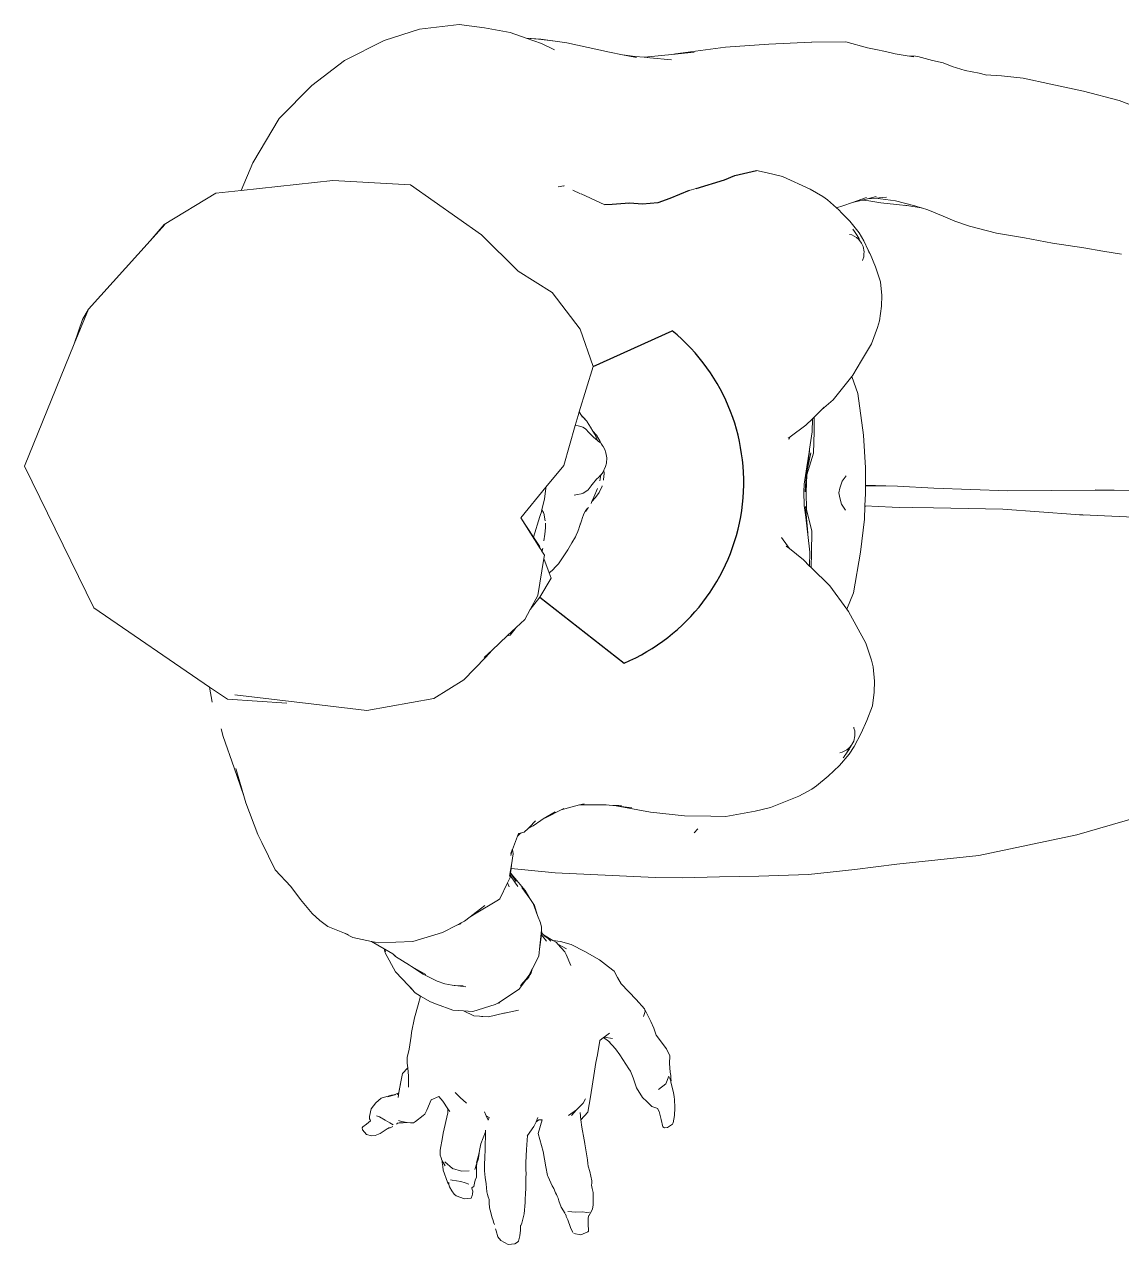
# Model space of a CAD drawing. Header units: millimetres. Extents: x 1029 to 1042.4, y 847.5 to 858.9.
# Drawn here: x 1034.8525 to 1035.1875, y 852.543 to 852.9157 of the extents above; entities that cross this region are included whole.
import ezdxf

# ---------------------------------------------------------------- set-up
doc = ezdxf.new("R2010")
doc.units = ezdxf.units.MM
doc.layers.add('Mobiliario TöjiNN', color=7, linetype='Continuous')

msp = doc.modelspace()

# ---------------------------------------------------------------- linework, layer by layer
at = {"layer": 'Mobiliario TöjiNN', "lineweight": 15}
for p, q in [((1034.97314, 852.91419), (1034.96235, 852.91076)), ((1034.98532, 852.91568), (1034.97314, 852.91419)), ((1034.99305, 852.91458), (1034.98532, 852.91568)), ((1035.00081, 852.91319), (1034.99305, 852.91458)), ((1035.00571, 852.9115), (1035.00081, 852.91319)), ((1034.96235, 852.91076), (1034.95023, 852.90466)), ((1035.00953, 852.91116), (1035.00571, 852.9115)), ((1035.00571, 852.9115), (1035.01037, 852.90989)), ((1035.01018, 852.91122), (1035.00571, 852.9115)), ((1035.01387, 852.91061), (1035.00953, 852.91116)), ((1035.01018, 852.91122), (1035.01814, 852.91003)), ((1035.01037, 852.90989), (1035.01438, 852.90793)), ((1035.01814, 852.91003), (1035.03112, 852.90721)), ((1035.06655, 852.9087), (1035.07979, 852.9096)), ((1035.07979, 852.9096), (1035.09288, 852.91022)), ((1035.0929, 852.91022), (1035.1033, 852.91033)), ((1035.10988, 852.90857), (1035.1033, 852.91033)), ((1035.03515, 852.9064), (1035.03112, 852.90721)), ((1035.03515, 852.9064), (1035.03898, 852.90591)), ((1035.03945, 852.90554), (1035.03515, 852.9064)), ((1035.03898, 852.90591), (1035.04175, 852.90566)), ((1035.04285, 852.90575), (1035.04175, 852.90566)), ((1035.04175, 852.90566), (1035.0435, 852.9055)), ((1035.04285, 852.90575), (1035.0502, 852.90648)), ((1035.05009, 852.90484), (1035.0435, 852.9055)), ((1035.0502, 852.90648), (1035.05706, 852.90716)), ((1035.0502, 852.90648), (1035.05129, 852.90671)), ((1035.05129, 852.90671), (1035.06655, 852.9087)), ((1035.10988, 852.90857), (1035.11248, 852.90801)), ((1035.11248, 852.90801), (1035.11542, 852.90736)), ((1035.11542, 852.90736), (1035.11838, 852.90672)), ((1035.11838, 852.90672), (1035.12204, 852.9061)), ((1035.1246, 852.90596), (1035.12204, 852.9061)), ((1035.12204, 852.9061), (1035.12412, 852.90575)), ((1035.1246, 852.90596), (1035.12533, 852.90587)), ((1035.1298, 852.90463), (1035.12533, 852.90587)), ((1034.94025, 852.897), (1034.95023, 852.90466)), ((1035.13298, 852.90391), (1035.1298, 852.90463)), ((1035.13579, 852.90279), (1035.13298, 852.90391)), ((1035.13971, 852.90165), (1035.13579, 852.90279)), ((1035.14398, 852.90076), (1035.13971, 852.90165)), ((1035.14597, 852.90026), (1035.14398, 852.90076)), ((1035.15079, 852.89997), (1035.14597, 852.90026)), ((1035.14613, 852.90022), (1035.14597, 852.90026)), ((1035.15079, 852.89997), (1035.1574, 852.89922)), ((1035.1574, 852.89922), (1035.16593, 852.89745)), ((1034.93028, 852.8869), (1034.94025, 852.897)), ((1035.16593, 852.89745), (1035.17582, 852.89526)), ((1035.17582, 852.89526), (1035.18676, 852.89246)), ((1035.18676, 852.89246), (1035.19848, 852.88796)), ((1034.92228, 852.87335), (1034.93028, 852.8869)), ((1034.92228, 852.87335), (1034.91867, 852.86496)), ((1034.94674, 852.86802), (1034.91867, 852.86496)), ((1034.94674, 852.86802), (1034.97039, 852.86663)), ((1035.07601, 852.87106), (1035.07929, 852.87034)), ((1035.07929, 852.87034), (1035.08394, 852.86926)), ((1035.09243, 852.86539), (1035.08394, 852.86926)), ((1034.91867, 852.86496), (1034.91103, 852.86413)), ((1034.97039, 852.86663), (1034.99204, 852.85136)), ((1035.01549, 852.86603), (1035.01722, 852.86634)), ((1035.01722, 852.86634), (1035.01729, 852.86627)), ((1035.02231, 852.86398), (1035.02002, 852.86503)), ((1035.05759, 852.86557), (1035.05551, 852.86497)), ((1035.09243, 852.86539), (1035.09629, 852.86314)), ((1034.89519, 852.85455), (1034.91103, 852.86413)), ((1035.02976, 852.86057), (1035.02248, 852.8639)), ((1035.0373, 852.86106), (1035.03709, 852.861)), ((1035.09771, 852.86213), (1035.09629, 852.86314)), ((1035.09771, 852.86213), (1035.10047, 852.85963)), ((1035.10532, 852.86131), (1035.10238, 852.86029)), ((1035.10965, 852.86279), (1035.10532, 852.86131)), ((1035.10532, 852.86131), (1035.10825, 852.86202)), ((1035.10825, 852.86202), (1035.10993, 852.86243)), ((1035.11029, 852.8618), (1035.10825, 852.86202)), ((1035.10993, 852.86243), (1035.11262, 852.86309)), ((1035.11241, 852.86265), (1035.10993, 852.86243)), ((1035.11404, 852.86123), (1035.11029, 852.8618)), ((1035.11574, 852.86296), (1035.11241, 852.86265)), ((1035.11852, 852.86184), (1035.11241, 852.86265)), ((1035.11404, 852.86123), (1035.11876, 852.86066)), ((1035.11852, 852.86184), (1035.12434, 852.86029)), ((1035.11876, 852.86066), (1035.12251, 852.8603)), ((1035.10047, 852.85963), (1035.10238, 852.86029)), ((1035.10047, 852.85963), (1035.10115, 852.85901)), ((1035.10213, 852.85802), (1035.10115, 852.85901)), ((1035.10449, 852.85562), (1035.10213, 852.85802)), ((1035.1213, 852.8605), (1035.12251, 852.8603)), ((1035.12251, 852.8603), (1035.1263, 852.85965)), ((1035.12434, 852.86029), (1035.1263, 852.85965)), ((1035.1263, 852.85965), (1035.12643, 852.85962)), ((1035.12643, 852.85962), (1035.12835, 852.859)), ((1035.12835, 852.859), (1035.133, 852.85712)), ((1035.133, 852.85712), (1035.13661, 852.85562)), ((1034.89519, 852.85455), (1034.8909, 852.84954)), ((1034.89542, 852.85453), (1034.8909, 852.84954)), ((1035.10449, 852.85562), (1035.10735, 852.85197)), ((1035.10568, 852.85288), (1035.1055, 852.85312)), ((1035.13661, 852.85562), (1035.14103, 852.85405)), ((1035.14103, 852.85405), (1035.14935, 852.85192)), ((1034.8909, 852.84954), (1034.87207, 852.8287)), ((1034.99204, 852.85136), (1035.0033, 852.84029)), ((1035.10445, 852.85151), (1035.10516, 852.85136)), ((1035.10653, 852.85055), (1035.10516, 852.85136)), ((1035.10568, 852.85288), (1035.1058, 852.85273)), ((1035.10675, 852.85118), (1035.1058, 852.85273)), ((1035.10653, 852.85055), (1035.10724, 852.84995)), ((1035.10739, 852.85016), (1035.10675, 852.85118)), ((1035.10724, 852.84995), (1035.10806, 852.84888)), ((1035.10735, 852.85197), (1035.10879, 852.8496)), ((1035.10746, 852.85002), (1035.10743, 852.85006)), ((1035.10879, 852.8496), (1035.11009, 852.84675)), ((1035.14935, 852.85192), (1035.15359, 852.85119)), ((1035.15783, 852.85047), (1035.15359, 852.85119)), ((1035.15783, 852.85047), (1035.16213, 852.84968)), ((1035.16213, 852.84968), (1035.16644, 852.8489)), ((1035.10806, 852.84888), (1035.10859, 852.84781)), ((1035.10859, 852.84781), (1035.10887, 852.84622)), ((1035.10887, 852.84622), (1035.10884, 852.84558)), ((1035.11009, 852.84675), (1035.11076, 852.84558)), ((1035.11009, 852.84675), (1035.11057, 852.84569)), ((1035.16644, 852.8489), (1035.17122, 852.84814)), ((1035.17122, 852.84814), (1035.17602, 852.8474)), ((1035.17602, 852.8474), (1035.18173, 852.8464)), ((1035.18173, 852.8464), (1035.18748, 852.84546)), ((1035.10842, 852.84356), (1035.10848, 852.84389)), ((1035.10848, 852.84389), (1035.10878, 852.84465)), ((1035.10878, 852.84465), (1035.10884, 852.84558)), ((1035.11076, 852.84558), (1035.11236, 852.8416)), ((1035.0033, 852.84029), (1035.0137, 852.8338)), ((1035.11236, 852.8416), (1035.11385, 852.83709)), ((1035.11385, 852.83709), (1035.11428, 852.83285)), ((1035.0137, 852.8338), (1035.02218, 852.82255)), ((1035.11428, 852.83285), (1035.1142, 852.82957)), ((1034.87207, 852.8287), (1034.86777, 852.81813)), ((1034.87033, 852.8255), (1034.87207, 852.8287)), ((1035.1142, 852.82957), (1035.1136, 852.82516)), ((1034.87033, 852.8255), (1034.86777, 852.81813)), ((1035.1136, 852.82516), (1035.11302, 852.82308)), ((1035.02218, 852.82255), (1035.02613, 852.81121)), ((1035.11302, 852.82308), (1035.11117, 852.81807)), ((1034.86777, 852.81813), (1034.85255, 852.78076)), ((1035.11117, 852.81807), (1035.10805, 852.813)), ((1035.10805, 852.813), (1035.10547, 852.80852)), ((1035.02613, 852.81121), (1035.02193, 852.79737)), ((1035.10547, 852.80852), (1035.10513, 852.8081)), ((1035.10513, 852.8081), (1035.09944, 852.80098)), ((1035.10696, 852.80291), (1035.10513, 852.8081)), ((1035.09944, 852.80098), (1035.09584, 852.79792)), ((1035.10867, 852.79025), (1035.10696, 852.80291)), ((1035.02193, 852.79737), (1035.02157, 852.79619)), ((1035.02193, 852.79737), (1035.02261, 852.79627)), ((1035.09584, 852.79792), (1035.09361, 852.79571)), ((1035.09667, 852.79875), (1035.09584, 852.79792)), ((1035.02157, 852.79619), (1035.02072, 852.79321)), ((1035.02333, 852.79555), (1035.02261, 852.79627)), ((1035.02261, 852.79627), (1035.02266, 852.79619)), ((1035.02266, 852.79619), (1035.02295, 852.79583)), ((1035.02266, 852.79619), (1035.02297, 852.79568)), ((1035.02422, 852.7945), (1035.02333, 852.79555)), ((1035.02422, 852.7945), (1035.02348, 852.79534)), ((1035.02422, 852.7945), (1035.02438, 852.79432)), ((1035.02536, 852.79267), (1035.02438, 852.79432)), ((1035.0931, 852.7952), (1035.09111, 852.79323)), ((1035.0931, 852.7952), (1035.09303, 852.79126)), ((1035.09361, 852.79571), (1035.0931, 852.7952)), ((1035.09361, 852.79571), (1035.09361, 852.79133)), ((1035.02072, 852.79321), (1035.0172, 852.78093)), ((1035.02075, 852.7932), (1035.02072, 852.79321)), ((1035.02157, 852.79311), (1035.02075, 852.7932)), ((1035.02238, 852.79282), (1035.02157, 852.79311)), ((1035.02304, 852.7927), (1035.02238, 852.79282)), ((1035.02384, 852.79211), (1035.02304, 852.7927)), ((1035.02384, 852.79211), (1035.02497, 852.79097)), ((1035.02627, 852.78965), (1035.02497, 852.79097)), ((1035.02536, 852.79267), (1035.02609, 852.79143)), ((1035.02674, 852.79036), (1035.02609, 852.79143)), ((1035.02609, 852.79143), (1035.02721, 852.79019)), ((1035.02751, 852.78863), (1035.02674, 852.79036)), ((1035.02721, 852.79019), (1035.02834, 852.78829)), ((1035.09111, 852.79323), (1035.08629, 852.78967)), ((1035.09227, 852.78599), (1035.09303, 852.79126)), ((1035.09361, 852.79133), (1035.09347, 852.78469)), ((1035.10929, 852.78021), (1035.10867, 852.79025)), ((1035.0269, 852.78915), (1035.02627, 852.78965)), ((1035.0269, 852.78915), (1035.02751, 852.78863)), ((1035.02751, 852.78863), (1035.02775, 852.78843)), ((1035.02846, 852.78787), (1035.02775, 852.78843)), ((1035.02834, 852.78829), (1035.02846, 852.78787)), ((1035.02851, 852.78783), (1035.02846, 852.78787)), ((1035.02851, 852.78783), (1035.02876, 852.78752)), ((1035.02851, 852.78783), (1035.02893, 852.78721)), ((1035.02876, 852.78752), (1035.02893, 852.78721)), ((1035.02893, 852.78721), (1035.02926, 852.78671)), ((1035.02973, 852.78589), (1035.02926, 852.78671)), ((1035.08629, 852.78967), (1035.08574, 852.78926)), ((1035.08629, 852.78967), (1035.08594, 852.78889)), ((1035.09213, 852.78503), (1035.09227, 852.78599)), ((1035.09223, 852.78539), (1035.09227, 852.78599)), ((1035.02973, 852.78589), (1035.03006, 852.78481)), ((1035.03006, 852.78481), (1035.03037, 852.78327)), ((1035.03037, 852.78327), (1035.0302, 852.7817)), ((1035.09213, 852.78503), (1035.0914, 852.78057)), ((1035.09142, 852.77809), (1035.09347, 852.78469)), ((1035.09151, 852.77968), (1035.09223, 852.78539)), ((1035.09267, 852.78485), (1035.09157, 852.77994)), ((1034.85255, 852.78076), (1034.87372, 852.73753)), ((1035.0172, 852.78093), (1035.01174, 852.77429)), ((1035.02857, 852.77813), (1035.02916, 852.77879)), ((1035.02916, 852.77879), (1035.02947, 852.77949)), ((1035.02947, 852.77949), (1035.02958, 852.77975)), ((1035.02952, 852.77851), (1035.02947, 852.77949)), ((1035.02958, 852.77975), (1035.02998, 852.78061)), ((1035.0302, 852.7817), (1035.02998, 852.78061)), ((1035.09058, 852.77529), (1035.0914, 852.78057)), ((1035.09121, 852.77728), (1035.09151, 852.77968)), ((1035.09156, 852.77988), (1035.09151, 852.77968)), ((1035.09156, 852.77988), (1035.09157, 852.77994)), ((1035.10928, 852.77493), (1035.10929, 852.78021)), ((1035.02469, 852.77351), (1035.02585, 852.77513)), ((1035.0257, 852.77495), (1035.02585, 852.77513)), ((1035.02585, 852.77513), (1035.02721, 852.77675)), ((1035.02787, 852.77739), (1035.02721, 852.77675)), ((1035.02855, 852.7781), (1035.02787, 852.77739)), ((1035.02821, 852.77623), (1035.02855, 852.7781)), ((1035.02857, 852.77813), (1035.02855, 852.7781)), ((1035.02936, 852.77664), (1035.0293, 852.77644)), ((1035.02952, 852.77851), (1035.02936, 852.77664)), ((1035.09046, 852.7729), (1035.09058, 852.77529)), ((1035.09086, 852.77287), (1035.09102, 852.77488)), ((1035.09102, 852.77488), (1035.09098, 852.77287)), ((1035.09102, 852.77488), (1035.09121, 852.77728)), ((1035.09118, 852.77284), (1035.09142, 852.77809)), ((1035.10152, 852.77402), (1035.10222, 852.77615)), ((1035.10222, 852.77615), (1035.10341, 852.77776)), ((1035.10928, 852.77493), (1035.11554, 852.77472)), ((1035.10928, 852.77479), (1035.10928, 852.77493)), ((1035.01174, 852.77429), (1035.00409, 852.76498)), ((1035.01135, 852.77076), (1035.01171, 852.77398)), ((1035.01171, 852.77398), (1035.01174, 852.77429)), ((1035.0209, 852.77198), (1035.02037, 852.77191)), ((1035.02141, 852.77211), (1035.0209, 852.77198)), ((1035.02252, 852.77231), (1035.02141, 852.77211)), ((1035.02252, 852.77231), (1035.0231, 852.77255)), ((1035.02395, 852.77298), (1035.0231, 852.77255)), ((1035.02395, 852.77298), (1035.02469, 852.77351)), ((1035.02577, 852.76996), (1035.02634, 852.77128)), ((1035.02688, 852.77117), (1035.02577, 852.76996)), ((1035.02634, 852.77128), (1035.02749, 852.7739)), ((1035.02802, 852.7727), (1035.02688, 852.77117)), ((1035.02896, 852.77466), (1035.02802, 852.7727)), ((1035.02896, 852.77472), (1035.02896, 852.77466)), ((1035.09046, 852.7729), (1035.09058, 852.7687)), ((1035.09135, 852.76756), (1035.09125, 852.77281)), ((1035.10152, 852.77402), (1035.10119, 852.77257)), ((1035.10119, 852.77257), (1035.10146, 852.77111)), ((1035.10203, 852.76912), (1035.10146, 852.77111)), ((1035.10913, 852.76861), (1035.10927, 852.77239)), ((1035.10927, 852.77239), (1035.10928, 852.77479)), ((1035.11554, 852.77472), (1035.10928, 852.77479)), ((1035.11554, 852.77472), (1035.11913, 852.77461)), ((1035.11913, 852.77461), (1035.13014, 852.77406)), ((1035.13014, 852.77406), (1035.15273, 852.77319)), ((1035.15273, 852.77319), (1035.17965, 852.77341)), ((1035.17944, 852.77357), (1035.18527, 852.77346)), ((1035.18527, 852.77346), (1035.17965, 852.77341)), ((1035.18527, 852.77346), (1035.21164, 852.77299)), ((1035.01051, 852.76738), (1035.01041, 852.76695)), ((1035.01135, 852.77076), (1035.01051, 852.76738)), ((1035.01099, 852.76664), (1035.01051, 852.76738)), ((1035.02394, 852.76735), (1035.02355, 852.76654)), ((1035.02424, 852.76772), (1035.02374, 852.76686)), ((1035.0239, 852.76705), (1035.02459, 852.76796)), ((1035.02473, 852.76815), (1035.02459, 852.76796)), ((1035.02552, 852.76937), (1035.02577, 852.76996)), ((1035.09058, 852.7687), (1035.09108, 852.76515)), ((1035.09172, 852.76031), (1035.09104, 852.76846)), ((1035.09298, 852.76089), (1035.09135, 852.76756)), ((1035.10203, 852.76912), (1035.1032, 852.76728)), ((1035.10208, 852.76895), (1035.10203, 852.76912)), ((1035.10898, 852.76457), (1035.10913, 852.76855)), ((1035.10913, 852.76861), (1035.1175, 852.76819)), ((1035.10913, 852.76855), (1035.10913, 852.76861)), ((1035.10913, 852.76855), (1035.10945, 852.76851)), ((1035.1175, 852.76819), (1035.13012, 852.76803)), ((1035.1175, 852.76819), (1035.11972, 852.76808)), ((1035.15127, 852.76764), (1035.13012, 852.76803)), ((1035.17342, 852.76596), (1035.15127, 852.76764)), ((1035.00794, 852.75909), (1035.00409, 852.76498)), ((1035.00409, 852.76498), (1035.01003, 852.75559)), ((1035.00794, 852.75909), (1035.00992, 852.76536)), ((1035.00992, 852.76536), (1035.01012, 852.766)), ((1035.01012, 852.766), (1035.01027, 852.76647)), ((1035.01027, 852.76647), (1035.01037, 852.76678)), ((1035.01041, 852.76695), (1035.01037, 852.76678)), ((1035.01112, 852.76644), (1035.01103, 852.76658)), ((1035.01112, 852.76644), (1035.01157, 852.76407)), ((1035.01157, 852.76407), (1035.01156, 852.76405)), ((1035.01156, 852.76405), (1035.01156, 852.76402)), ((1035.02226, 852.76315), (1035.02258, 852.76407)), ((1035.02292, 852.76507), (1035.02258, 852.76407)), ((1035.02323, 852.76588), (1035.02292, 852.76507)), ((1035.02361, 852.76685), (1035.02323, 852.76588)), ((1035.02355, 852.76654), (1035.02323, 852.76588)), ((1035.02374, 852.76686), (1035.02355, 852.76654)), ((1035.0239, 852.76705), (1035.02374, 852.76686)), ((1035.09108, 852.76515), (1035.09165, 852.76069)), ((1035.10775, 852.75449), (1035.10898, 852.76457)), ((1035.20476, 852.76461), (1035.17342, 852.76596)), ((1035.17581, 852.76578), (1035.17342, 852.76596)), ((1035.01114, 852.75795), (1035.01144, 852.75999)), ((1035.01146, 852.76001), (1035.01165, 852.76194)), ((1035.01165, 852.76194), (1035.0116, 852.76336)), ((1035.02102, 852.75966), (1035.02154, 852.76083)), ((1035.0218, 852.76164), (1035.02154, 852.76083)), ((1035.0218, 852.76164), (1035.02159, 852.76107)), ((1035.02192, 852.76198), (1035.0218, 852.76164)), ((1035.02203, 852.76232), (1035.02192, 852.76198)), ((1035.02218, 852.76291), (1035.02203, 852.76232)), ((1035.02223, 852.76302), (1035.02218, 852.76291)), ((1035.02223, 852.76302), (1035.02226, 852.76315)), ((1035.09174, 852.75985), (1035.09165, 852.76069)), ((1035.09174, 852.75985), (1035.09172, 852.76031)), ((1035.09298, 852.76089), (1035.09286, 852.75424)), ((1035.00976, 852.75633), (1035.00794, 852.75909)), ((1035.01003, 852.75559), (1035.00976, 852.75633)), ((1035.0197, 852.75734), (1035.01841, 852.75522)), ((1035.02078, 852.75917), (1035.0197, 852.75734)), ((1035.02078, 852.75917), (1035.02102, 852.75966)), ((1035.08551, 852.7564), (1035.0837, 852.75898)), ((1035.08512, 852.75635), (1035.08608, 852.75558)), ((1035.08534, 852.75683), (1035.08551, 852.7564)), ((1035.08608, 852.75558), (1035.08551, 852.7564)), ((1035.09229, 852.75444), (1035.09174, 852.75985)), ((1035.01114, 852.75257), (1035.00932, 852.74128)), ((1035.01003, 852.75559), (1035.01031, 852.75515)), ((1035.01031, 852.75515), (1035.01045, 852.75492)), ((1035.01045, 852.75492), (1035.01053, 852.75479)), ((1035.01053, 852.75479), (1035.0113, 852.75358)), ((1035.0113, 852.75358), (1035.01114, 852.75257)), ((1035.01277, 852.74814), (1035.01114, 852.75257)), ((1035.01663, 852.75248), (1035.01622, 852.75182)), ((1035.01663, 852.75248), (1035.01745, 852.75363)), ((1035.01745, 852.75363), (1035.01841, 852.75522)), ((1035.08608, 852.75558), (1035.09034, 852.75215)), ((1035.09229, 852.75444), (1035.09225, 852.75026)), ((1035.09286, 852.75424), (1035.09268, 852.74983)), ((1035.10564, 852.74207), (1035.10775, 852.75449)), ((1035.01367, 852.74891), (1035.01277, 852.74814)), ((1035.01492, 852.75018), (1035.01367, 852.74891)), ((1035.01556, 852.75097), (1035.01492, 852.75018)), ((1035.01622, 852.75182), (1035.01556, 852.75097)), ((1035.09225, 852.75026), (1035.09034, 852.75215)), ((1035.09268, 852.74983), (1035.09225, 852.75026)), ((1035.09838, 852.74417), (1035.09268, 852.74983)), ((1035.00994, 852.74079), (1035.01337, 852.74652)), ((1035.01337, 852.74652), (1035.01277, 852.74814)), ((1035.00932, 852.74128), (1035.00694, 852.73693)), ((1035.09838, 852.74417), (1035.10363, 852.73703)), ((1035.10363, 852.73703), (1035.10564, 852.74207)), ((1034.87372, 852.73753), (1034.9091, 852.71329)), ((1035.00694, 852.73693), (1035.00994, 852.74079)), ((1035.00527, 852.73389), (1035.00271, 852.73148)), ((1035.00694, 852.73693), (1035.00527, 852.73389)), ((1035.10363, 852.73703), (1035.10412, 852.73637)), ((1035.10946, 852.72665), (1035.10412, 852.73637)), ((1035.00271, 852.73148), (1034.99995, 852.72889)), ((1035.00088, 852.72912), (1035.00271, 852.73148)), ((1034.99995, 852.72889), (1034.99537, 852.72459)), ((1034.99995, 852.72889), (1035.00088, 852.72912)), ((1035.10946, 852.72665), (1035.11111, 852.72152)), ((1034.99537, 852.72459), (1034.99292, 852.72229)), ((1034.99537, 852.72459), (1034.99333, 852.72235)), ((1034.9867, 852.7155), (1034.99333, 852.72235)), ((1035.11111, 852.72152), (1035.11161, 852.71945)), ((1035.11161, 852.71945), (1035.11205, 852.71505)), ((1034.9867, 852.7155), (1034.97749, 852.70983)), ((1034.9091, 852.71329), (1034.90991, 852.70871)), ((1034.9091, 852.71329), (1034.9145, 852.70958)), ((1035.11201, 852.71171), (1035.11142, 852.70752)), ((1035.11205, 852.71505), (1035.11201, 852.71171)), ((1034.9145, 852.70958), (1034.93262, 852.70837)), ((1034.91676, 852.71093), (1034.94266, 852.70784)), ((1034.94266, 852.70784), (1034.95706, 852.70611)), ((1034.95706, 852.70611), (1034.97749, 852.70983)), ((1035.11142, 852.70752), (1035.10976, 852.70309)), ((1034.91263, 852.70053), (1034.9132, 852.69815)), ((1035.1058, 852.70071), (1035.10575, 852.70104)), ((1035.10607, 852.69993), (1035.1058, 852.70071)), ((1035.10976, 852.70309), (1035.10802, 852.69918)), ((1034.9132, 852.69815), (1034.91657, 852.68866)), ((1035.10576, 852.69679), (1035.10519, 852.69574)), ((1035.1061, 852.69836), (1035.10576, 852.69679)), ((1035.1059, 852.69515), (1035.10802, 852.69918)), ((1035.10609, 852.69899), (1035.10607, 852.69993)), ((1035.10609, 852.69899), (1035.1061, 852.69836)), ((1035.10437, 852.69283), (1035.10137, 852.68928)), ((1035.1022, 852.69336), (1035.10148, 852.69324)), ((1035.1022, 852.69336), (1035.10297, 852.69379)), ((1035.10278, 852.69205), (1035.1035, 852.69312)), ((1035.1036, 852.69412), (1035.10297, 852.69379)), ((1035.1035, 852.69312), (1035.10447, 852.69458)), ((1035.1035, 852.69312), (1035.10439, 852.69442)), ((1035.10433, 852.6947), (1035.1036, 852.69412)), ((1035.10505, 852.69557), (1035.10433, 852.6947)), ((1035.1059, 852.69515), (1035.10437, 852.69283)), ((1035.10455, 852.6947), (1035.10447, 852.69458)), ((1035.10455, 852.6947), (1035.10505, 852.69557)), ((1035.10519, 852.69574), (1035.10505, 852.69557)), ((1035.10137, 852.68928), (1035.09791, 852.6861)), ((1035.10248, 852.69168), (1035.10266, 852.69191)), ((1035.10278, 852.69205), (1035.10266, 852.69191)), ((1034.91657, 852.68866), (1034.91957, 852.68003)), ((1034.91708, 852.68844), (1034.91957, 852.68003)), ((1035.09791, 852.6861), (1035.09436, 852.68308)), ((1035.0929, 852.68212), (1035.08895, 852.67997)), ((1035.0929, 852.68212), (1035.09436, 852.68308)), ((1034.91957, 852.68003), (1034.92019, 852.67795)), ((1034.92019, 852.67795), (1034.92384, 852.66828)), ((1035.08034, 852.67647), (1035.08895, 852.67997)), ((1035.01458, 852.67519), (1035.01088, 852.673)), ((1035.01644, 852.67578), (1035.01202, 852.67356)), ((1035.02199, 852.67727), (1035.01644, 852.67578)), ((1035.01727, 852.6762), (1035.01644, 852.67578)), ((1035.02343, 852.67766), (1035.02199, 852.67727)), ((1035.02966, 852.67732), (1035.02199, 852.67727)), ((1035.03019, 852.67733), (1035.02966, 852.67732)), ((1035.02966, 852.67732), (1035.03111, 852.67726)), ((1035.03111, 852.67726), (1035.03478, 852.67712)), ((1035.03111, 852.67726), (1035.03319, 852.67701)), ((1035.03319, 852.67701), (1035.04363, 852.6751)), ((1035.03319, 852.67701), (1035.03794, 852.67642)), ((1035.05411, 852.67397), (1035.04363, 852.6751)), ((1035.07559, 852.67537), (1035.0667, 852.6738)), ((1035.08034, 852.67647), (1035.07559, 852.67537)), ((1035.17386, 852.66812), (1035.20656, 852.67769)), ((1035.00785, 852.67091), (1035.00635, 852.6701)), ((1035.00679, 852.6705), (1035.00635, 852.6701)), ((1035.00679, 852.6705), (1035.00855, 852.67244)), ((1035.00785, 852.67091), (1035.01016, 852.67257)), ((1035.01088, 852.673), (1035.01016, 852.67257)), ((1035.01202, 852.67356), (1035.01088, 852.673)), ((1035.06207, 852.67387), (1035.05411, 852.67397)), ((1035.0667, 852.6738), (1035.06207, 852.67387)), ((1034.925, 852.66577), (1034.92384, 852.66828)), ((1035.00307, 852.66776), (1035.00151, 852.66369)), ((1035.00307, 852.66776), (1035.00396, 852.6687)), ((1035.00335, 852.66851), (1035.00307, 852.66776)), ((1035.00396, 852.6687), (1035.00335, 852.66851)), ((1035.00512, 852.66899), (1035.00396, 852.6687)), ((1035.00396, 852.6687), (1035.00429, 852.66881)), ((1035.00635, 852.6701), (1035.00512, 852.66899)), ((1035.05813, 852.67001), (1035.05702, 852.66874)), ((1035.14392, 852.66184), (1035.17386, 852.66812)), ((1034.925, 852.66577), (1034.92911, 852.65743)), ((1035.00147, 852.66357), (1035.00106, 852.66248)), ((1035.00127, 852.66278), (1035.00147, 852.66357)), ((1035.00151, 852.66369), (1035.00147, 852.66357)), ((1035.00179, 852.66235), (1035.00151, 852.66369)), ((1035.00104, 852.66181), (1035.00127, 852.66278)), ((1035.00179, 852.66235), (1035.00123, 852.65897)), ((1035.14392, 852.66184), (1035.11887, 852.65922)), ((1034.92911, 852.65743), (1034.9339, 852.65235)), ((1035.00123, 852.65897), (1035.00066, 852.65554)), ((1035.00082, 852.65514), (1035.00088, 852.65575)), ((1035.00088, 852.65575), (1035.00089, 852.65587)), ((1035.00088, 852.65575), (1035.00116, 852.65533)), ((1035.00089, 852.65587), (1035.00095, 852.65641)), ((1035.00089, 852.65587), (1035.00116, 852.65533)), ((1035.00095, 852.65641), (1035.00096, 852.65653)), ((1035.00095, 852.65641), (1035.00266, 852.65391)), ((1035.00096, 852.65653), (1035.00111, 852.65784)), ((1035.00096, 852.65653), (1035.00103, 852.65644)), ((1035.00103, 852.65644), (1035.0017, 852.65561)), ((1035.00111, 852.65784), (1035.00123, 852.65897)), ((1035.00111, 852.65784), (1035.01454, 852.65654)), ((1035.0017, 852.65561), (1035.00238, 852.6548)), ((1035.02545, 852.65601), (1035.01454, 852.65654)), ((1035.0451, 852.65511), (1035.02545, 852.65601)), ((1035.07678, 852.65554), (1035.06471, 852.65532)), ((1035.09193, 852.65604), (1035.07678, 852.65554)), ((1035.10604, 852.65755), (1035.09193, 852.65604)), ((1035.11887, 852.65922), (1035.10604, 852.65755)), ((1034.93686, 852.64836), (1034.9339, 852.65235)), ((1034.99767, 852.64861), (1035.00005, 852.65354)), ((1035.00005, 852.65354), (1035.00082, 852.65514)), ((1035.00005, 852.65354), (1035.00055, 852.65231)), ((1035.00116, 852.65533), (1035.00317, 852.65233)), ((1035.00238, 852.6548), (1035.00539, 852.65116)), ((1035.00442, 852.65205), (1035.00683, 852.64866)), ((1035.05335, 852.65499), (1035.0451, 852.65511)), ((1035.06471, 852.65532), (1035.05335, 852.65499)), ((1034.93686, 852.64836), (1034.94038, 852.6441)), ((1034.99678, 852.64796), (1034.99755, 852.64846)), ((1034.99767, 852.64861), (1034.99755, 852.64846)), ((1035.00539, 852.65116), (1035.00683, 852.64866)), ((1035.00683, 852.64866), (1035.00786, 852.64721)), ((1034.99308, 852.64661), (1034.98915, 852.64354)), ((1034.99678, 852.64796), (1034.99044, 852.64418)), ((1035.00824, 852.6466), (1035.00786, 852.64721)), ((1035.00786, 852.64721), (1035.00923, 852.64353)), ((1035.00824, 852.6466), (1035.00923, 852.64353)), ((1034.94038, 852.6441), (1034.94274, 852.64197)), ((1034.94515, 852.64012), (1034.94274, 852.64197)), ((1034.98586, 852.64123), (1034.9846, 852.64057)), ((1034.98546, 852.6409), (1034.9846, 852.64057)), ((1034.98546, 852.6409), (1034.98586, 852.64123)), ((1034.98685, 852.64174), (1034.98586, 852.64123)), ((1034.98859, 852.6431), (1034.98685, 852.64174)), ((1034.98859, 852.6431), (1034.99044, 852.64418)), ((1034.98915, 852.64354), (1034.98859, 852.6431)), ((1034.99044, 852.64418), (1034.98915, 852.64354)), ((1035.00923, 852.64353), (1035.01006, 852.64128)), ((1035.01006, 852.64128), (1035.01038, 852.63994)), ((1034.94515, 852.64012), (1034.95023, 852.63816)), ((1034.95023, 852.63816), (1034.95281, 852.63676)), ((1034.95023, 852.63816), (1034.9514, 852.63771)), ((1034.98021, 852.6383), (1034.97117, 852.63562)), ((1034.9846, 852.64057), (1034.98021, 852.6383)), ((1035.00982, 852.63324), (1035.0104, 852.63902)), ((1035.01041, 852.63764), (1035.00982, 852.63324)), ((1035.01038, 852.63994), (1035.0104, 852.63902)), ((1035.0104, 852.63902), (1035.01047, 852.63815)), ((1035.01047, 852.6381), (1035.01041, 852.63764)), ((1035.01081, 852.63712), (1035.01041, 852.63764)), ((1035.01047, 852.63815), (1035.01047, 852.6381)), ((1035.01047, 852.6381), (1035.01105, 852.63756)), ((1035.01081, 852.63712), (1035.01191, 852.63565)), ((1035.01105, 852.63756), (1035.0115, 852.63715)), ((1035.01105, 852.63756), (1035.0139, 852.63587)), ((1035.0115, 852.63715), (1035.01244, 852.63646)), ((1034.95281, 852.63676), (1034.95848, 852.63562)), ((1034.95848, 852.63562), (1034.96074, 852.63517)), ((1034.95848, 852.63562), (1034.96239, 852.6333)), ((1034.96074, 852.63517), (1034.97117, 852.63562)), ((1034.96239, 852.6333), (1034.96259, 852.63251)), ((1034.96239, 852.6333), (1034.96254, 852.63321)), ((1034.96281, 852.63241), (1034.96254, 852.63321)), ((1034.96254, 852.63321), (1034.96497, 852.63177)), ((1035.00982, 852.63324), (1035.00969, 852.63217)), ((1035.01328, 852.63568), (1035.01244, 852.63646)), ((1035.01617, 852.63561), (1035.0139, 852.63587)), ((1035.0139, 852.63587), (1035.01497, 852.63523)), ((1035.01497, 852.63523), (1035.0154, 852.63477)), ((1035.01806, 852.63329), (1035.0154, 852.63477)), ((1035.0154, 852.63477), (1035.01755, 852.63246)), ((1035.01617, 852.63561), (1035.0195, 852.63461)), ((1035.0195, 852.63461), (1035.02362, 852.63252)), ((1034.96259, 852.63251), (1034.96266, 852.63209)), ((1034.96259, 852.63251), (1034.96269, 852.63214)), ((1034.96266, 852.63209), (1034.96579, 852.62634)), ((1034.96584, 852.63102), (1034.96497, 852.63177)), ((1034.96522, 852.63162), (1034.96497, 852.63177)), ((1034.96522, 852.63162), (1034.96566, 852.63137)), ((1034.96522, 852.63162), (1034.96574, 852.63122)), ((1034.97006, 852.62832), (1034.96584, 852.63102)), ((1035.00956, 852.63108), (1035.00757, 852.62717)), ((1035.00969, 852.63217), (1035.00956, 852.63108)), ((1035.01755, 852.63246), (1035.01798, 852.63157)), ((1035.01798, 852.63157), (1035.01934, 852.62824)), ((1035.02362, 852.63252), (1035.02809, 852.62996)), ((1035.03089, 852.62788), (1035.02809, 852.62996)), ((1034.96579, 852.62634), (1034.96982, 852.62209)), ((1034.9707, 852.62797), (1034.97006, 852.62832)), ((1034.97429, 852.62558), (1034.9707, 852.62797)), ((1034.97507, 852.62554), (1034.9707, 852.62797)), ((1035.0075, 852.62705), (1035.00655, 852.62517)), ((1035.00691, 852.62545), (1035.00723, 852.62599)), ((1035.00723, 852.62599), (1035.00757, 852.62717)), ((1035.00723, 852.62599), (1035.0075, 852.62705)), ((1035.00757, 852.62717), (1035.0075, 852.62705)), ((1035.03089, 852.62788), (1035.03254, 852.62655)), ((1035.03254, 852.62655), (1035.03363, 852.62462)), ((1034.96982, 852.62209), (1034.97182, 852.61988)), ((1034.96982, 852.62209), (1034.97079, 852.62107)), ((1034.97526, 852.62508), (1034.97429, 852.62558)), ((1034.9786, 852.62342), (1034.97526, 852.62508)), ((1034.9786, 852.62342), (1034.98088, 852.62269)), ((1034.9831, 852.62227), (1034.98088, 852.62269)), ((1034.98371, 852.62218), (1034.9831, 852.62227)), ((1034.98405, 852.62216), (1034.98371, 852.62218)), ((1034.98727, 852.62177), (1034.98405, 852.62216)), ((1034.98644, 852.62202), (1034.98405, 852.62216)), ((1035.00348, 852.62093), (1035.00565, 852.62378)), ((1035.00465, 852.62285), (1035.00395, 852.62208)), ((1035.00465, 852.62285), (1035.00503, 852.62326)), ((1035.00601, 852.6245), (1035.00503, 852.62326)), ((1035.00565, 852.62378), (1035.00691, 852.62545)), ((1035.00652, 852.62472), (1035.00565, 852.62378)), ((1035.00601, 852.6245), (1035.00655, 852.62517)), ((1035.00652, 852.62472), (1035.00604, 852.62409)), ((1035.00691, 852.62545), (1035.00652, 852.62472)), ((1035.03363, 852.62462), (1035.03474, 852.62263)), ((1035.03474, 852.62263), (1035.03932, 852.6179)), ((1034.97182, 852.61988), (1034.97351, 852.61888)), ((1034.97351, 852.61888), (1034.97277, 852.61626)), ((1034.97351, 852.61888), (1034.97653, 852.61712)), ((1035.00337, 852.62087), (1034.99722, 852.61679)), ((1035.00348, 852.62093), (1035.00337, 852.62087)), ((1034.97277, 852.61626), (1034.97166, 852.61224)), ((1034.97834, 852.6164), (1034.97653, 852.61712)), ((1034.98335, 852.61458), (1034.97834, 852.6164)), ((1034.98663, 852.61438), (1034.98335, 852.61458)), ((1034.99627, 852.61637), (1034.98945, 852.61421)), ((1034.99703, 852.61671), (1034.99627, 852.61637)), ((1034.99703, 852.61671), (1034.99764, 852.61689)), ((1034.99722, 852.61679), (1034.99703, 852.61671)), ((1034.99913, 852.61369), (1035.00337, 852.61465)), ((1035.03932, 852.6179), (1035.04189, 852.615)), ((1035.04189, 852.615), (1035.04376, 852.61112)), ((1035.04203, 852.61418), (1035.04189, 852.615)), ((1034.97166, 852.61224), (1034.97067, 852.60778)), ((1034.98663, 852.61438), (1034.98976, 852.6129)), ((1034.98945, 852.61421), (1034.98663, 852.61438)), ((1034.98976, 852.6129), (1034.99144, 852.61278)), ((1034.99213, 852.61266), (1034.99144, 852.61278)), ((1034.99144, 852.61278), (1034.99254, 852.6127)), ((1034.99213, 852.61266), (1034.99254, 852.6127)), ((1034.99254, 852.6127), (1034.99419, 852.61257)), ((1034.99419, 852.61257), (1034.99887, 852.61365)), ((1034.99887, 852.61365), (1034.99913, 852.61369)), ((1034.99913, 852.61369), (1034.99949, 852.61379)), ((1035.04154, 852.61264), (1035.04203, 852.61418)), ((1035.04466, 852.6091), (1035.04376, 852.61112)), ((1034.97062, 852.60671), (1034.97067, 852.60778)), ((1035.03114, 852.60759), (1035.02957, 852.60638)), ((1035.04466, 852.6091), (1035.04546, 852.60701)), ((1034.97003, 852.6027), (1034.97062, 852.60671)), ((1035.0275, 852.60092), (1035.02821, 852.60533)), ((1035.02937, 852.60623), (1035.02821, 852.60533)), ((1035.02957, 852.60638), (1035.02937, 852.60623)), ((1035.03088, 852.60514), (1035.02937, 852.60623)), ((1035.02957, 852.60638), (1035.03208, 852.60596)), ((1035.03088, 852.60514), (1035.03298, 852.60282)), ((1035.03131, 852.60483), (1035.03088, 852.60514)), ((1035.04858, 852.60281), (1035.04546, 852.60701)), ((1034.97003, 852.6027), (1034.96944, 852.60019)), ((1034.96944, 852.59846), (1034.96944, 852.60019)), ((1035.02704, 852.59859), (1035.0275, 852.60092)), ((1035.03298, 852.60282), (1035.03428, 852.60093)), ((1035.03708, 852.59671), (1035.03428, 852.60093)), ((1035.04958, 852.60069), (1035.04858, 852.60281)), ((1035.04946, 852.59832), (1035.04958, 852.60069)), ((1034.96956, 852.59696), (1034.96802, 852.59527)), ((1034.96944, 852.59846), (1034.96956, 852.59696)), ((1034.96956, 852.59696), (1034.96976, 852.59446)), ((1035.02535, 852.58811), (1035.02662, 852.59602)), ((1035.02704, 852.59859), (1035.02662, 852.59602)), ((1035.03755, 852.59595), (1035.03708, 852.59671)), ((1035.0384, 852.59398), (1035.03755, 852.59595)), ((1035.04969, 852.59562), (1035.04946, 852.59832)), ((1034.96733, 852.59225), (1034.96688, 852.5895)), ((1034.96745, 852.59274), (1034.96699, 852.58993)), ((1034.96745, 852.59274), (1034.96733, 852.59225)), ((1034.96802, 852.59527), (1034.96745, 852.59274)), ((1034.96975, 852.59583), (1034.96976, 852.59446)), ((1034.96976, 852.59446), (1034.96979, 852.59108)), ((1035.0384, 852.59398), (1035.03945, 852.59093)), ((1035.04932, 852.59442), (1035.04836, 852.59212)), ((1035.04981, 852.59318), (1035.04952, 852.59405)), ((1035.04985, 852.5946), (1035.04969, 852.59562)), ((1035.04988, 852.59285), (1035.04981, 852.59318)), ((1035.04985, 852.5946), (1035.04993, 852.59348)), ((1035.04992, 852.59265), (1035.04988, 852.59285)), ((1035.04992, 852.59265), (1035.04994, 852.59329)), ((1035.0507, 852.58944), (1035.04992, 852.59265)), ((1035.04994, 852.59329), (1035.04993, 852.59348)), ((1034.96462, 852.58869), (1034.9615, 852.58774)), ((1034.96563, 852.58879), (1034.96349, 852.58812)), ((1034.96462, 852.58869), (1034.96481, 852.5886)), ((1034.96475, 852.58859), (1034.96481, 852.5886)), ((1034.96481, 852.5886), (1034.96572, 852.58883)), ((1034.96563, 852.58879), (1034.96572, 852.58883)), ((1034.96572, 852.58883), (1034.96683, 852.58939)), ((1034.96631, 852.58886), (1034.9667, 852.58905)), ((1034.96688, 852.5895), (1034.96662, 852.58795)), ((1034.96683, 852.58939), (1034.9667, 852.58905)), ((1034.96688, 852.5895), (1034.96683, 852.58939)), ((1034.98403, 852.58948), (1034.98557, 852.58792)), ((1035.04125, 852.58797), (1035.03945, 852.59093)), ((1035.04836, 852.59212), (1035.04615, 852.59036)), ((1035.0507, 852.58944), (1035.05089, 852.58814)), ((1034.95986, 852.58629), (1034.95845, 852.5845)), ((1034.9615, 852.58774), (1034.95986, 852.58629)), ((1034.97542, 852.58402), (1034.97668, 852.58724)), ((1034.9791, 852.58826), (1034.97668, 852.58724)), ((1034.9791, 852.58826), (1034.97971, 852.58754)), ((1034.98031, 852.5868), (1034.97971, 852.58754)), ((1034.98183, 852.58451), (1034.98031, 852.5868)), ((1034.98748, 852.58619), (1034.98557, 852.58792)), ((1035.0211, 852.58417), (1035.02201, 852.5851)), ((1035.02201, 852.5851), (1035.02308, 852.58624)), ((1035.02308, 852.58624), (1035.02381, 852.58748)), ((1035.02535, 852.58811), (1035.02455, 852.58346)), ((1035.04252, 852.58672), (1035.04125, 852.58797)), ((1035.04405, 852.58517), (1035.04252, 852.58672)), ((1035.04565, 852.58463), (1035.04405, 852.58517)), ((1035.05089, 852.58814), (1035.05091, 852.58805)), ((1035.051, 852.58737), (1035.05091, 852.58805)), ((1035.05107, 852.58477), (1035.051, 852.58737)), ((1035.05107, 852.58477), (1035.05105, 852.58242)), ((1034.95845, 852.5845), (1034.95788, 852.58216)), ((1034.95791, 852.58143), (1034.95788, 852.58216)), ((1034.95791, 852.58143), (1034.95807, 852.58107)), ((1034.95807, 852.58107), (1034.95822, 852.58081)), ((1034.96096, 852.58206), (1034.96001, 852.58231)), ((1034.96096, 852.58206), (1034.96271, 852.58099)), ((1034.9719, 852.5806), (1034.9743, 852.58244)), ((1034.9743, 852.58244), (1034.97481, 852.58283)), ((1034.97481, 852.58283), (1034.97542, 852.58402)), ((1034.98186, 852.58326), (1034.98039, 852.57703)), ((1034.98183, 852.58451), (1034.98186, 852.58326)), ((1034.98243, 852.58361), (1034.98183, 852.58451)), ((1034.99304, 852.5835), (1034.99356, 852.58228)), ((1034.99356, 852.58228), (1034.99377, 852.58216)), ((1034.99356, 852.58228), (1034.9941, 852.58101)), ((1034.99377, 852.58216), (1034.99439, 852.58182)), ((1034.9941, 852.58101), (1034.99408, 852.58096)), ((1034.99439, 852.58182), (1034.9941, 852.58101)), ((1035.00874, 852.58054), (1035.0093, 852.58181)), ((1035.00955, 852.58106), (1035.00874, 852.58054)), ((1035.01058, 852.58114), (1035.00938, 852.57689)), ((1035.00955, 852.58106), (1035.01058, 852.58114)), ((1035.0211, 852.58417), (1035.01863, 852.58246)), ((1035.0211, 852.58417), (1035.01953, 852.58248)), ((1035.02243, 852.58109), (1035.02217, 852.58334)), ((1035.02455, 852.58346), (1035.02243, 852.58109)), ((1035.02243, 852.58106), (1035.02243, 852.58109)), ((1035.02243, 852.58106), (1035.02276, 852.57884)), ((1035.04584, 852.58457), (1035.04565, 852.58463)), ((1035.04584, 852.58457), (1035.0458, 852.58466)), ((1035.04629, 852.58369), (1035.04584, 852.58457)), ((1035.04689, 852.5812), (1035.04629, 852.58369)), ((1035.0474, 852.57895), (1035.04689, 852.5812)), ((1035.05105, 852.58242), (1035.05056, 852.58022)), ((1034.95569, 852.57866), (1034.95582, 852.579)), ((1034.95569, 852.57866), (1034.95577, 852.57801)), ((1034.95702, 852.57665), (1034.95577, 852.57801)), ((1034.95703, 852.57979), (1034.95582, 852.579)), ((1034.95703, 852.57979), (1034.95822, 852.58081)), ((1034.96269, 852.5779), (1034.96117, 852.57697)), ((1034.96269, 852.5779), (1034.96331, 852.57839)), ((1034.96415, 852.58022), (1034.96271, 852.58099)), ((1034.96331, 852.57839), (1034.96351, 852.5785)), ((1034.96351, 852.5785), (1034.96397, 852.57875)), ((1034.96351, 852.5785), (1034.96417, 852.57867)), ((1034.96517, 852.57957), (1034.96415, 852.58022)), ((1034.96417, 852.57867), (1034.96505, 852.57909)), ((1034.96609, 852.57981), (1034.96662, 852.58019)), ((1034.96767, 852.58058), (1034.9667, 852.58092)), ((1034.96685, 852.58018), (1034.96731, 852.58018)), ((1034.96731, 852.58018), (1034.96813, 852.58021)), ((1034.96767, 852.58058), (1034.96944, 852.58034)), ((1034.96944, 852.58034), (1034.96813, 852.58021)), ((1034.97043, 852.58022), (1034.96944, 852.58034)), ((1034.97131, 852.58014), (1034.97043, 852.58022)), ((1034.97131, 852.58014), (1034.9719, 852.5806)), ((1034.99188, 852.57376), (1034.99326, 852.57744)), ((1034.99326, 852.57744), (1034.99323, 852.57214)), ((1034.99326, 852.57799), (1034.99326, 852.57744)), ((1035.00807, 852.57902), (1035.0061, 852.57631)), ((1035.00807, 852.57902), (1035.00874, 852.58054)), ((1035.02276, 852.57884), (1035.02344, 852.57497)), ((1035.04799, 852.5787), (1035.0474, 852.57895)), ((1035.04799, 852.5787), (1035.04888, 852.57876)), ((1035.05039, 852.57983), (1035.04888, 852.57876)), ((1035.05056, 852.58022), (1035.05039, 852.57983)), ((1034.95854, 852.57622), (1034.95702, 852.57665)), ((1034.95854, 852.57622), (1034.95966, 852.5763)), ((1034.96117, 852.57697), (1034.95966, 852.5763)), ((1034.98004, 852.57513), (1034.97958, 852.57247)), ((1034.98039, 852.57703), (1034.98004, 852.57513)), ((1034.99151, 852.57169), (1034.99188, 852.57376)), ((1035.00579, 852.57206), (1035.0061, 852.57631)), ((1035.0061, 852.57631), (1035.00599, 852.57617)), ((1035.01094, 852.57145), (1035.00938, 852.57689)), ((1035.02355, 852.57451), (1035.02344, 852.57497)), ((1035.02344, 852.57497), (1035.02366, 852.57374)), ((1035.02366, 852.57374), (1035.02355, 852.57451)), ((1035.02441, 852.56892), (1035.02366, 852.57374)), ((1034.97949, 852.5717), (1034.97943, 852.57107)), ((1034.97943, 852.57107), (1034.97948, 852.57031)), ((1034.97975, 852.56951), (1034.97948, 852.57031)), ((1034.97958, 852.57247), (1034.97949, 852.5717)), ((1034.99134, 852.57099), (1034.9906, 852.56793)), ((1034.99125, 852.57009), (1034.99108, 852.56899)), ((1034.99125, 852.57009), (1034.99134, 852.57099)), ((1034.99151, 852.57169), (1034.99134, 852.57099)), ((1034.99307, 852.56945), (1034.99323, 852.57214)), ((1035.00579, 852.57206), (1035.00563, 852.56812)), ((1035.01094, 852.57145), (1035.01174, 852.56678)), ((1034.97975, 852.56951), (1034.98002, 852.56881)), ((1034.98002, 852.56881), (1034.98013, 852.56861)), ((1034.98011, 852.56804), (1034.98013, 852.56861)), ((1034.98011, 852.56804), (1034.98026, 852.56686)), ((1034.98013, 852.56861), (1034.98096, 852.5671)), ((1034.98026, 852.56686), (1034.98042, 852.56569)), ((1034.98323, 852.56624), (1034.98086, 852.56832)), ((1034.98098, 852.56708), (1034.98096, 852.5671)), ((1034.98323, 852.56624), (1034.98326, 852.56621)), ((1034.98326, 852.56621), (1034.98602, 852.56547)), ((1034.98326, 852.56621), (1034.98332, 852.56616)), ((1034.99006, 852.56596), (1034.9907, 852.56786)), ((1034.99063, 852.56754), (1034.99056, 852.56716)), ((1034.99056, 852.56645), (1034.99056, 852.56716)), ((1034.99056, 852.56645), (1034.9906, 852.56541)), ((1034.99063, 852.56754), (1034.9907, 852.56786)), ((1034.9907, 852.56786), (1034.99108, 852.56899)), ((1034.99302, 852.56756), (1034.99299, 852.56548)), ((1034.99302, 852.56756), (1034.99307, 852.56945)), ((1035.0056, 852.56608), (1035.00563, 852.56812)), ((1035.01228, 852.56409), (1035.01174, 852.56678)), ((1035.02441, 852.56892), (1035.02453, 852.56774)), ((1035.02453, 852.56774), (1035.02469, 852.56693)), ((1035.02514, 852.56535), (1035.02469, 852.56693)), ((1034.98169, 852.56204), (1034.98042, 852.56569)), ((1034.98259, 852.56281), (1034.98318, 852.56273)), ((1034.98575, 852.56226), (1034.98318, 852.56273)), ((1034.98602, 852.56547), (1034.98834, 852.56553)), ((1034.98989, 852.56128), (1034.99018, 852.56263)), ((1034.99018, 852.56263), (1034.98991, 852.56187)), ((1034.99054, 852.56363), (1034.99018, 852.56263)), ((1034.99057, 852.56452), (1034.99054, 852.56363)), ((1034.9906, 852.56541), (1034.99057, 852.56452)), ((1034.99321, 852.56348), (1034.99299, 852.56548)), ((1034.99354, 852.56158), (1034.99321, 852.56348)), ((1035.0056, 852.56608), (1035.00568, 852.56456)), ((1035.00567, 852.56357), (1035.00568, 852.56456)), ((1035.00567, 852.56357), (1035.00567, 852.56207)), ((1035.01245, 852.56366), (1035.01228, 852.56409)), ((1035.01368, 852.56091), (1035.01245, 852.56366)), ((1035.0258, 852.56244), (1035.02514, 852.56535)), ((1035.0258, 852.56244), (1035.02572, 852.56178)), ((1034.98198, 852.56154), (1034.98169, 852.56204)), ((1034.98198, 852.56154), (1034.98211, 852.56141)), ((1034.9821, 852.56132), (1034.98211, 852.56141)), ((1034.9821, 852.56132), (1034.98232, 852.56064)), ((1034.98211, 852.56141), (1034.98216, 852.56197)), ((1034.98299, 852.55947), (1034.98232, 852.56064)), ((1034.98299, 852.55947), (1034.98375, 852.55845)), ((1034.98709, 852.56187), (1034.98575, 852.56226)), ((1034.98709, 852.56187), (1034.98826, 852.56141)), ((1034.98924, 852.56045), (1034.98914, 852.5604)), ((1034.98914, 852.5604), (1034.98915, 852.56034)), ((1034.98915, 852.56034), (1034.98924, 852.56045)), ((1034.98915, 852.56034), (1034.98923, 852.5598)), ((1034.98944, 852.5593), (1034.98923, 852.5598)), ((1034.98978, 852.56071), (1034.98924, 852.56045)), ((1034.98944, 852.5593), (1034.98931, 852.55842)), ((1034.98989, 852.56128), (1034.98978, 852.56071)), ((1034.99367, 852.55916), (1034.99354, 852.56158)), ((1034.99389, 852.55833), (1034.99367, 852.55916)), ((1035.00556, 852.55897), (1035.00547, 852.55825)), ((1035.00564, 852.55969), (1035.00556, 852.55897)), ((1035.00567, 852.56207), (1035.00564, 852.55969)), ((1035.01368, 852.56091), (1035.01412, 852.56018)), ((1035.01412, 852.56018), (1035.01472, 852.55878)), ((1035.01472, 852.55878), (1035.01496, 852.55827)), ((1035.02564, 852.56112), (1035.02572, 852.56178)), ((1035.02592, 852.56012), (1035.02564, 852.56112)), ((1035.02592, 852.56012), (1035.02616, 852.55889)), ((1035.02617, 852.55641), (1035.02616, 852.55889)), ((1034.9844, 852.5579), (1034.98375, 852.55845)), ((1034.98692, 852.55702), (1034.9844, 852.5579)), ((1034.98894, 852.55717), (1034.98692, 852.55702)), ((1034.98894, 852.55717), (1034.98925, 852.55803)), ((1034.98925, 852.55803), (1034.98931, 852.55842)), ((1034.99416, 852.55755), (1034.99389, 852.55833)), ((1034.99416, 852.55755), (1034.9944, 852.55677)), ((1034.99447, 852.5558), (1034.9944, 852.55677)), ((1034.99447, 852.5558), (1034.9945, 852.55422)), ((1035.00507, 852.55242), (1035.00542, 852.55589)), ((1035.00546, 852.55719), (1035.00542, 852.55589)), ((1035.00546, 852.55719), (1035.00547, 852.55825)), ((1035.01496, 852.55827), (1035.01521, 852.55778)), ((1035.01521, 852.55778), (1035.01545, 852.55718)), ((1035.01545, 852.55718), (1035.01566, 852.55635)), ((1035.01566, 852.55635), (1035.01641, 852.55441)), ((1035.02596, 852.55383), (1035.02615, 852.5551)), ((1035.02617, 852.55641), (1035.02615, 852.5551)), ((1034.99493, 852.55285), (1034.9945, 852.55422)), ((1034.99527, 852.5515), (1034.99493, 852.55285)), ((1034.99527, 852.5515), (1034.99562, 852.55038)), ((1035.00507, 852.55242), (1035.00442, 852.54955)), ((1035.01641, 852.55441), (1035.01758, 852.55252)), ((1035.0179, 852.55175), (1035.01769, 852.55234)), ((1035.0179, 852.55175), (1035.01797, 852.55161)), ((1035.01797, 852.55161), (1035.01805, 852.55137)), ((1035.01844, 852.55055), (1035.01805, 852.55137)), ((1035.0209, 852.5529), (1035.01848, 852.55309)), ((1035.02298, 852.55305), (1035.0209, 852.5529)), ((1035.02417, 852.55278), (1035.02298, 852.55305)), ((1035.02501, 852.55291), (1035.02417, 852.55278)), ((1035.02489, 852.55196), (1035.02464, 852.55105)), ((1035.02531, 852.55249), (1035.02487, 852.55177)), ((1035.02489, 852.55196), (1035.0249, 852.552)), ((1035.02596, 852.55383), (1035.02531, 852.55249)), ((1034.99562, 852.55038), (1034.99578, 852.54983)), ((1034.99601, 852.54912), (1034.99578, 852.54983)), ((1034.99653, 852.54724), (1034.99637, 852.54782)), ((1035.00409, 852.54888), (1035.004, 852.54878)), ((1035.004, 852.54878), (1035.00402, 852.54737)), ((1035.00442, 852.54955), (1035.00409, 852.54888)), ((1035.0193, 852.54827), (1035.01844, 852.55055)), ((1035.01994, 852.54666), (1035.0193, 852.54827)), ((1035.02469, 852.54902), (1035.02464, 852.55105)), ((1035.02469, 852.54902), (1035.02475, 852.54755)), ((1035.02476, 852.54711), (1035.02475, 852.54755)), ((1034.99653, 852.54724), (1034.9971, 852.5454)), ((1034.9971, 852.5454), (1034.99804, 852.54427)), ((1035.00024, 852.543), (1034.99804, 852.54427)), ((1035.00223, 852.54324), (1035.00311, 852.54375)), ((1035.00334, 852.54407), (1035.00311, 852.54375)), ((1035.0038, 852.54571), (1035.00334, 852.54407)), ((1035.0038, 852.54571), (1035.00402, 852.54737)), ((1035.02239, 852.546), (1035.02026, 852.54642)), ((1035.02453, 852.54693), (1035.02239, 852.546)), ((1035.02453, 852.54693), (1035.02476, 852.54711)), ((1035.00223, 852.54324), (1035.00024, 852.543))]:
    msp.add_line(p, q, dxfattribs=at)
at = {"layer": 'Mobiliario TöjiNN'}
for p, q in [((1035.05759, 852.86557), (1035.06623, 852.86825)), ((1035.06623, 852.86825), (1035.06945, 852.86957)), ((1035.06945, 852.86957), (1035.07601, 852.87106)), ((1035.05551, 852.86497), (1035.04962, 852.86255)), ((1035.03193, 852.86071), (1035.02976, 852.86057)), ((1035.0373, 852.86106), (1035.03193, 852.86071)), ((1035.04127, 852.86082), (1035.0373, 852.86106)), ((1035.0459, 852.86115), (1035.04127, 852.86082)), ((1035.04962, 852.86255), (1035.0459, 852.86115)), ((1035.02613, 852.81121), (1035.05032, 852.82211)), ((1035.01109, 852.76643), (1035.01112, 852.76644)), ((1035.01114, 852.75795), (1035.01112, 852.75792)), ((1035.01074, 852.75561), (1035.01053, 852.75479)), ((1035.00994, 852.74079), (1035.03561, 852.7206))]:
    msp.add_line(p, q, dxfattribs=at)
msp.add_arc((1035.01215, 852.77582), 0.06, 293.0215, 50.4829, dxfattribs=at)

doc.saveas('drawing.dxf')
